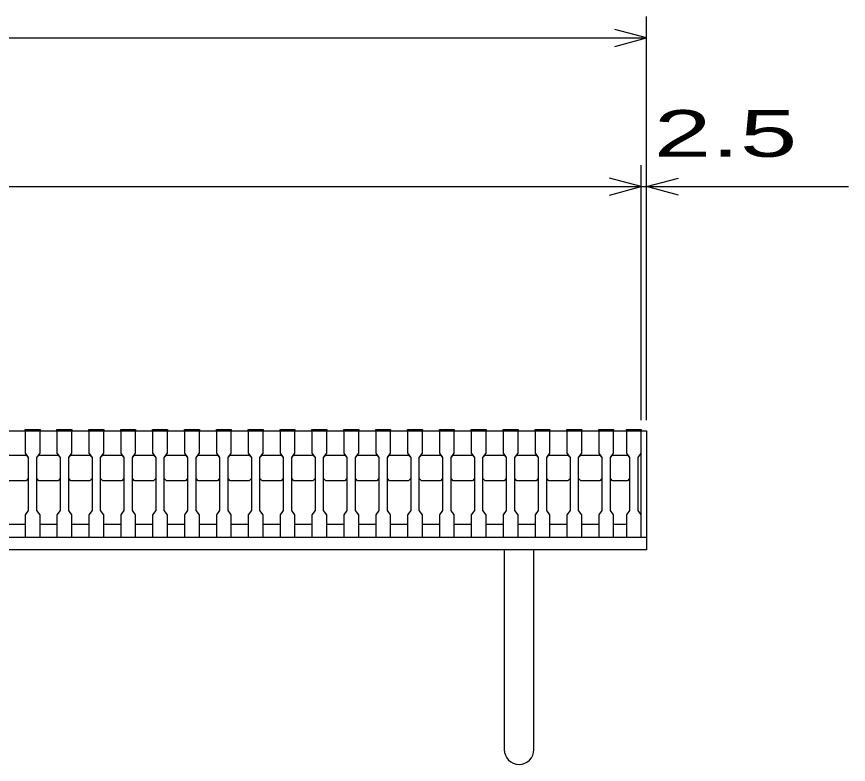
# Model space of a CAD drawing. Units: millimetres, scale not verified. Extents: x -1820 to 1736, y -1282 to 1048.
# Drawn here: x -713 to -321.5, y -749.5 to -397.5 of the extents above; entities that cross this region are included whole.
import ezdxf
from ezdxf.enums import TextEntityAlignment as Align

# ---------------------------------------------------------------- set-up
doc = ezdxf.new("R2010")
doc.units = ezdxf.units.MM
doc.header["$LTSCALE"] = 10
for name, color, linetype, lineweight in [('16', 3, 'Continuous', 25), ('19', 6, 'Continuous', 25), ('22', 4, 'Continuous', 25)]:
    doc.layers.add(name, color=color, linetype=linetype, lineweight=lineweight)
doc.styles.add('ベクトル', font='')
doc.styles.get('ベクトル').set_extended_font_data('ベクトル')

msp = doc.modelspace()

# ---------------------------------------------------------------- linework, layer by layer
at = {"layer": '16'}
for p, q in [((-1414, -592.5), (-419, -592.5)), ((-709, -592.5), (-709, -591.8)), ((-709, -591.8), (-702, -591.8)), ((-709, -592.5), (-709, -603)), ((-702, -592.5), (-709, -592.5)), ((-702, -591.8), (-702, -592.5)), ((-702, -603), (-702, -592.5)), ((-694, -592.5), (-694, -591.8)), ((-694, -591.8), (-687, -591.8)), ((-694, -592.5), (-694, -603)), ((-687, -592.5), (-694, -592.5)), ((-687, -591.8), (-687, -592.5)), ((-687, -603), (-687, -592.5)), ((-679, -592.5), (-679, -591.8)), ((-679, -591.8), (-672, -591.8)), ((-679, -592.5), (-679, -603)), ((-672, -592.5), (-679, -592.5)), ((-672, -591.8), (-672, -592.5)), ((-672, -603), (-672, -592.5)), ((-664, -592.5), (-664, -591.8)), ((-664, -591.8), (-657, -591.8)), ((-664, -592.5), (-664, -603)), ((-657, -592.5), (-664, -592.5)), ((-657, -591.8), (-657, -592.5)), ((-657, -603), (-657, -592.5)), ((-649, -592.5), (-649, -591.8)), ((-649, -591.8), (-642, -591.8)), ((-649, -592.5), (-649, -603)), ((-642, -592.5), (-649, -592.5)), ((-642, -591.8), (-642, -592.5)), ((-642, -603), (-642, -592.5)), ((-634, -592.5), (-634, -591.8)), ((-634, -591.8), (-627, -591.8)), ((-634, -592.5), (-634, -603)), ((-627, -592.5), (-634, -592.5)), ((-627, -591.8), (-627, -592.5)), ((-627, -603), (-627, -592.5)), ((-619, -592.5), (-619, -591.8)), ((-619, -591.8), (-612, -591.8)), ((-619, -592.5), (-619, -603)), ((-612, -592.5), (-619, -592.5)), ((-612, -591.8), (-612, -592.5)), ((-612, -603), (-612, -592.5)), ((-604, -592.5), (-604, -591.8)), ((-604, -591.8), (-597, -591.8)), ((-604, -592.5), (-604, -603)), ((-597, -592.5), (-604, -592.5)), ((-597, -591.8), (-597, -592.5)), ((-597, -603), (-597, -592.5)), ((-589, -592.5), (-589, -591.8)), ((-589, -591.8), (-582, -591.8)), ((-589, -592.5), (-589, -603)), ((-582, -592.5), (-589, -592.5)), ((-582, -591.8), (-582, -592.5)), ((-582, -603), (-582, -592.5)), ((-574, -592.5), (-574, -591.8)), ((-574, -591.8), (-567, -591.8)), ((-574, -592.5), (-574, -603)), ((-567, -592.5), (-574, -592.5)), ((-567, -591.8), (-567, -592.5)), ((-567, -603), (-567, -592.5)), ((-559, -592.5), (-559, -591.8)), ((-559, -591.8), (-552, -591.8)), ((-559, -592.5), (-559, -603)), ((-552, -592.5), (-559, -592.5)), ((-552, -591.8), (-552, -592.5)), ((-552, -603), (-552, -592.5)), ((-544, -592.5), (-544, -591.8)), ((-544, -591.8), (-537, -591.8)), ((-544, -592.5), (-544, -603)), ((-537, -592.5), (-544, -592.5)), ((-537, -591.8), (-537, -592.5)), ((-537, -603), (-537, -592.5)), ((-529, -592.5), (-529, -591.8)), ((-529, -591.8), (-522, -591.8)), ((-529, -592.5), (-529, -603)), ((-522, -592.5), (-529, -592.5)), ((-522, -591.8), (-522, -592.5)), ((-522, -603), (-522, -592.5)), ((-514, -592.5), (-514, -591.8)), ((-514, -591.8), (-507, -591.8)), ((-514, -592.5), (-514, -603)), ((-507, -592.5), (-514, -592.5)), ((-507, -591.8), (-507, -592.5)), ((-507, -603), (-507, -592.5)), ((-499, -592.5), (-499, -591.8)), ((-499, -591.8), (-492, -591.8)), ((-499, -592.5), (-499, -603)), ((-492, -592.5), (-499, -592.5)), ((-492, -591.8), (-492, -592.5)), ((-492, -603), (-492, -592.5)), ((-484, -592.5), (-484, -591.8)), ((-484, -591.8), (-477, -591.8)), ((-484, -592.5), (-484, -603)), ((-477, -592.5), (-484, -592.5)), ((-477, -591.8), (-477, -592.5)), ((-477, -603), (-477, -592.5)), ((-469, -592.5), (-469, -591.8)), ((-469, -591.8), (-462, -591.8)), ((-469, -592.5), (-469, -603)), ((-462, -592.5), (-469, -592.5)), ((-462, -591.8), (-462, -592.5)), ((-462, -603), (-462, -592.5)), ((-454, -592.5), (-454, -591.8)), ((-454, -591.8), (-447, -591.8)), ((-454, -592.5), (-454, -603)), ((-447, -592.5), (-454, -592.5)), ((-447, -591.8), (-447, -592.5)), ((-447, -603), (-447, -592.5)), ((-439, -592.5), (-439, -591.8)), ((-439, -591.8), (-432, -591.8)), ((-439, -592.5), (-439, -603)), ((-432, -592.5), (-439, -592.5)), ((-432, -591.8), (-432, -592.5)), ((-432, -603), (-432, -592.5)), ((-426, -592.5), (-426, -591.8)), ((-426, -591.8), (-419, -591.8)), ((-426, -592.5), (-426, -603)), ((-419, -592.5), (-426, -592.5)), ((-419, -591.8), (-419, -592.5)), ((-419, -603), (-419, -592.5)), ((-419, -636.5), (-419, -592.5)), ((-717.5, -604), (-708.5, -604)), ((-709, -603), (-707.5, -605)), ((-708.5, -604), (-707.5, -605)), ((-707.5, -605), (-707.5, -630)), ((-703.5, -605), (-702, -603)), ((-703.5, -605), (-702.5, -604)), ((-703.5, -630), (-703.5, -605)), ((-702.5, -604), (-693.5, -604)), ((-694, -603), (-692.5, -605)), ((-693.5, -604), (-692.5, -605)), ((-692.5, -605), (-692.5, -630)), ((-688.5, -605), (-687, -603)), ((-688.5, -605), (-687.5, -604)), ((-688.5, -630), (-688.5, -605)), ((-687.5, -604), (-678.5, -604)), ((-679, -603), (-677.5, -605)), ((-678.5, -604), (-677.5, -605)), ((-677.5, -605), (-677.5, -630)), ((-673.5, -605), (-672, -603)), ((-673.5, -605), (-672.5, -604)), ((-673.5, -630), (-673.5, -605)), ((-672.5, -604), (-663.5, -604)), ((-664, -603), (-662.5, -605)), ((-663.5, -604), (-662.5, -605)), ((-662.5, -605), (-662.5, -630)), ((-658.5, -605), (-657, -603)), ((-658.5, -605), (-657.5, -604)), ((-658.5, -630), (-658.5, -605)), ((-657.5, -604), (-648.5, -604)), ((-649, -603), (-647.5, -605)), ((-648.5, -604), (-647.5, -605)), ((-647.5, -605), (-647.5, -630)), ((-643.5, -605), (-642, -603)), ((-643.5, -605), (-642.5, -604)), ((-643.5, -630), (-643.5, -605)), ((-642.5, -604), (-633.5, -604)), ((-634, -603), (-632.5, -605)), ((-633.5, -604), (-632.5, -605)), ((-632.5, -605), (-632.5, -630)), ((-628.5, -605), (-627, -603)), ((-628.5, -605), (-627.5, -604)), ((-628.5, -630), (-628.5, -605)), ((-627.5, -604), (-618.5, -604)), ((-619, -603), (-617.5, -605)), ((-618.5, -604), (-617.5, -605)), ((-617.5, -605), (-617.5, -630)), ((-613.5, -605), (-612, -603)), ((-613.5, -605), (-612.5, -604)), ((-613.5, -630), (-613.5, -605)), ((-612.5, -604), (-603.5, -604)), ((-604, -603), (-602.5, -605)), ((-603.5, -604), (-602.5, -605)), ((-602.5, -605), (-602.5, -630)), ((-598.5, -605), (-597, -603)), ((-598.5, -605), (-597.5, -604)), ((-598.5, -630), (-598.5, -605)), ((-597.5, -604), (-588.5, -604)), ((-589, -603), (-587.5, -605)), ((-588.5, -604), (-587.5, -605)), ((-587.5, -605), (-587.5, -630)), ((-583.5, -605), (-582, -603)), ((-583.5, -605), (-582.5, -604)), ((-583.5, -630), (-583.5, -605)), ((-582.5, -604), (-573.5, -604)), ((-574, -603), (-572.5, -605)), ((-573.5, -604), (-572.5, -605)), ((-572.5, -605), (-572.5, -630)), ((-568.5, -605), (-567, -603)), ((-568.5, -605), (-567.5, -604)), ((-568.5, -630), (-568.5, -605)), ((-567.5, -604), (-558.5, -604)), ((-559, -603), (-557.5, -605)), ((-558.5, -604), (-557.5, -605)), ((-557.5, -605), (-557.5, -630)), ((-553.5, -605), (-552, -603)), ((-553.5, -605), (-552.5, -604)), ((-553.5, -630), (-553.5, -605)), ((-552.5, -604), (-543.5, -604)), ((-544, -603), (-542.5, -605)), ((-543.5, -604), (-542.5, -605)), ((-542.5, -605), (-542.5, -630)), ((-538.5, -605), (-537, -603)), ((-538.5, -605), (-537.5, -604)), ((-538.5, -630), (-538.5, -605)), ((-537.5, -604), (-528.5, -604)), ((-529, -603), (-527.5, -605)), ((-528.5, -604), (-527.5, -605)), ((-527.5, -605), (-527.5, -630)), ((-523.5, -605), (-522, -603)), ((-523.5, -605), (-522.5, -604)), ((-523.5, -630), (-523.5, -605)), ((-522.5, -604), (-513.5, -604)), ((-514, -603), (-512.5, -605)), ((-513.5, -604), (-512.5, -605)), ((-512.5, -605), (-512.5, -630)), ((-508.5, -605), (-507, -603)), ((-508.5, -605), (-507.5, -604)), ((-508.5, -630), (-508.5, -605)), ((-507.5, -604), (-498.5, -604)), ((-499, -603), (-497.5, -605)), ((-498.5, -604), (-497.5, -605)), ((-497.5, -605), (-497.5, -630)), ((-493.5, -605), (-492, -603)), ((-493.5, -605), (-492.5, -604)), ((-493.5, -630), (-493.5, -605)), ((-492.5, -604), (-483.5, -604)), ((-484, -603), (-482.5, -605)), ((-483.5, -604), (-482.5, -605)), ((-482.5, -605), (-482.5, -630)), ((-478.5, -605), (-477, -603)), ((-478.5, -605), (-477.5, -604)), ((-478.5, -630), (-478.5, -605)), ((-477.5, -604), (-468.5, -604)), ((-469, -603), (-467.5, -605)), ((-468.5, -604), (-467.5, -605)), ((-467.5, -605), (-467.5, -630)), ((-463.5, -605), (-462, -603)), ((-463.5, -605), (-462.5, -604)), ((-463.5, -630), (-463.5, -605)), ((-462.5, -604), (-453.5, -604)), ((-454, -603), (-452.5, -605)), ((-453.5, -604), (-452.5, -605)), ((-452.5, -605), (-452.5, -630)), ((-448.5, -605), (-447, -603)), ((-448.5, -605), (-447.5, -604)), ((-448.5, -630), (-448.5, -605)), ((-447.5, -604), (-438.5, -604)), ((-439, -603), (-437.5, -605)), ((-438.5, -604), (-437.5, -605)), ((-437.5, -605), (-437.5, -630)), ((-433.5, -605), (-432, -603)), ((-433.5, -605), (-432.5, -604)), ((-433.5, -630), (-433.5, -605)), ((-432.5, -604), (-425.5, -604)), ((-426, -603), (-424.5, -605)), ((-425.5, -604), (-424.5, -605)), ((-424.5, -605), (-424.5, -630)), ((-420.5, -605), (-419, -603)), ((-420.5, -630), (-420.5, -605)), ((-708.5, -616), (-717.5, -616)), ((-707.5, -615), (-708.5, -616)), ((-702.5, -616), (-703.5, -615)), ((-693.5, -616), (-702.5, -616)), ((-692.5, -615), (-693.5, -616)), ((-687.5, -616), (-688.5, -615)), ((-678.5, -616), (-687.5, -616)), ((-677.5, -615), (-678.5, -616)), ((-672.5, -616), (-673.5, -615)), ((-663.5, -616), (-672.5, -616)), ((-662.5, -615), (-663.5, -616)), ((-657.5, -616), (-658.5, -615)), ((-648.5, -616), (-657.5, -616)), ((-647.5, -615), (-648.5, -616)), ((-642.5, -616), (-643.5, -615)), ((-633.5, -616), (-642.5, -616)), ((-632.5, -615), (-633.5, -616)), ((-627.5, -616), (-628.5, -615)), ((-618.5, -616), (-627.5, -616)), ((-617.5, -615), (-618.5, -616)), ((-612.5, -616), (-613.5, -615)), ((-603.5, -616), (-612.5, -616)), ((-602.5, -615), (-603.5, -616)), ((-597.5, -616), (-598.5, -615)), ((-588.5, -616), (-597.5, -616)), ((-587.5, -615), (-588.5, -616)), ((-582.5, -616), (-583.5, -615)), ((-573.5, -616), (-582.5, -616)), ((-572.5, -615), (-573.5, -616)), ((-567.5, -616), (-568.5, -615)), ((-558.5, -616), (-567.5, -616)), ((-557.5, -615), (-558.5, -616)), ((-552.5, -616), (-553.5, -615)), ((-543.5, -616), (-552.5, -616)), ((-542.5, -615), (-543.5, -616)), ((-537.5, -616), (-538.5, -615)), ((-528.5, -616), (-537.5, -616)), ((-527.5, -615), (-528.5, -616)), ((-522.5, -616), (-523.5, -615)), ((-513.5, -616), (-522.5, -616)), ((-512.5, -615), (-513.5, -616)), ((-507.5, -616), (-508.5, -615)), ((-498.5, -616), (-507.5, -616)), ((-497.5, -615), (-498.5, -616)), ((-492.5, -616), (-493.5, -615)), ((-483.5, -616), (-492.5, -616)), ((-482.5, -615), (-483.5, -616)), ((-477.5, -616), (-478.5, -615)), ((-468.5, -616), (-477.5, -616)), ((-467.5, -615), (-468.5, -616)), ((-462.5, -616), (-463.5, -615)), ((-453.5, -616), (-462.5, -616)), ((-452.5, -615), (-453.5, -616)), ((-447.5, -616), (-448.5, -615)), ((-438.5, -616), (-447.5, -616)), ((-437.5, -615), (-438.5, -616)), ((-432.5, -616), (-433.5, -615)), ((-425.5, -616), (-432.5, -616)), ((-424.5, -615), (-425.5, -616)), ((-707.5, -630), (-709, -632)), ((-702, -632), (-703.5, -630)), ((-692.5, -630), (-694, -632)), ((-687, -632), (-688.5, -630)), ((-677.5, -630), (-679, -632)), ((-672, -632), (-673.5, -630)), ((-662.5, -630), (-664, -632)), ((-657, -632), (-658.5, -630)), ((-647.5, -630), (-649, -632)), ((-642, -632), (-643.5, -630)), ((-632.5, -630), (-634, -632)), ((-627, -632), (-628.5, -630)), ((-617.5, -630), (-619, -632)), ((-612, -632), (-613.5, -630)), ((-602.5, -630), (-604, -632)), ((-597, -632), (-598.5, -630)), ((-587.5, -630), (-589, -632)), ((-582, -632), (-583.5, -630)), ((-572.5, -630), (-574, -632)), ((-567, -632), (-568.5, -630)), ((-557.5, -630), (-559, -632)), ((-552, -632), (-553.5, -630)), ((-542.5, -630), (-544, -632)), ((-537, -632), (-538.5, -630)), ((-527.5, -630), (-529, -632)), ((-522, -632), (-523.5, -630)), ((-512.5, -630), (-514, -632)), ((-507, -632), (-508.5, -630)), ((-497.5, -630), (-499, -632)), ((-492, -632), (-493.5, -630)), ((-482.5, -630), (-484, -632)), ((-477, -632), (-478.5, -630)), ((-467.5, -630), (-469, -632)), ((-462, -632), (-463.5, -630)), ((-452.5, -630), (-454, -632)), ((-447, -632), (-448.5, -630)), ((-437.5, -630), (-439, -632)), ((-432, -632), (-433.5, -630)), ((-424.5, -630), (-426, -632)), ((-419, -632), (-420.5, -630)), ((-709, -632), (-709, -642.5)), ((-702, -642.5), (-702, -632)), ((-694, -632), (-694, -642.5)), ((-687, -642.5), (-687, -632)), ((-679, -632), (-679, -642.5)), ((-672, -642.5), (-672, -632)), ((-664, -632), (-664, -642.5)), ((-657, -642.5), (-657, -632)), ((-649, -632), (-649, -642.5)), ((-642, -642.5), (-642, -632)), ((-634, -632), (-634, -642.5)), ((-627, -642.5), (-627, -632)), ((-619, -632), (-619, -642.5)), ((-612, -642.5), (-612, -632)), ((-604, -632), (-604, -642.5)), ((-597, -642.5), (-597, -632)), ((-589, -632), (-589, -642.5)), ((-582, -642.5), (-582, -632)), ((-574, -632), (-574, -642.5)), ((-567, -642.5), (-567, -632)), ((-559, -632), (-559, -642.5)), ((-552, -642.5), (-552, -632)), ((-544, -632), (-544, -642.5)), ((-537, -642.5), (-537, -632)), ((-529, -632), (-529, -642.5)), ((-522, -642.5), (-522, -632)), ((-514, -632), (-514, -642.5)), ((-507, -642.5), (-507, -632)), ((-499, -632), (-499, -642.5)), ((-492, -642.5), (-492, -632)), ((-484, -632), (-484, -642.5)), ((-477, -642.5), (-477, -632)), ((-469, -632), (-469, -642.5)), ((-462, -642.5), (-462, -632)), ((-454, -632), (-454, -642.5)), ((-447, -642.5), (-447, -632)), ((-439, -632), (-439, -642.5)), ((-432, -642.5), (-432, -632)), ((-426, -632), (-426, -642.5)), ((-419, -642.5), (-419, -632)), ((-717, -636.5), (-709, -636.5)), ((-702, -636.5), (-694, -636.5)), ((-687, -636.5), (-679, -636.5)), ((-672, -636.5), (-664, -636.5)), ((-657, -636.5), (-649, -636.5)), ((-642, -636.5), (-634, -636.5)), ((-627, -636.5), (-619, -636.5)), ((-612, -636.5), (-604, -636.5)), ((-597, -636.5), (-589, -636.5)), ((-582, -636.5), (-574, -636.5)), ((-567, -636.5), (-559, -636.5)), ((-552, -636.5), (-544, -636.5)), ((-537, -636.5), (-529, -636.5)), ((-522, -636.5), (-514, -636.5)), ((-507, -636.5), (-499, -636.5)), ((-492, -636.5), (-484, -636.5)), ((-477, -636.5), (-469, -636.5)), ((-462, -636.5), (-454, -636.5)), ((-447, -636.5), (-439, -636.5)), ((-432, -636.5), (-426, -636.5)), ((-709, -642.5), (-702, -642.5)), ((-694, -642.5), (-687, -642.5)), ((-679, -642.5), (-672, -642.5)), ((-664, -642.5), (-657, -642.5)), ((-649, -642.5), (-642, -642.5)), ((-634, -642.5), (-627, -642.5)), ((-619, -642.5), (-612, -642.5)), ((-604, -642.5), (-597, -642.5)), ((-589, -642.5), (-582, -642.5)), ((-574, -642.5), (-567, -642.5)), ((-559, -642.5), (-552, -642.5)), ((-544, -642.5), (-537, -642.5)), ((-529, -642.5), (-522, -642.5)), ((-514, -642.5), (-507, -642.5)), ((-499, -642.5), (-492, -642.5)), ((-484, -642.5), (-477, -642.5)), ((-469, -642.5), (-462, -642.5)), ((-454, -642.5), (-447, -642.5)), ((-439, -642.5), (-432, -642.5)), ((-426, -642.5), (-419, -642.5))]:
    msp.add_line(p, q, dxfattribs=at)
at = {"layer": '19'}
for p, q in [((-419, -592.5), (-416.5, -592.5)), ((-416.5, -592.5), (-416.5, -642.5)), ((-1416.5, -642.5), (-416.5, -642.5)), ((-416.5, -642.5), (-416.5, -648.5)), ((-416.5, -648.5), (-1416.5, -648.5)), ((-483.5, -648.5), (-483.5, -742.5)), ((-469.5, -742.5), (-469.5, -648.5))]:
    msp.add_line(p, q, dxfattribs=at)
msp.add_arc((-476.5, -742.5), 7, 180, 0, dxfattribs=at)
at = {"layer": '22'}
for p, q in [((-416.5, -587.5), (-416.5, -397.5)), ((-416.5, -407.5), (-431.5, -403.5)), ((-1416.5, -407.5), (-416.5, -407.5)), ((-431.5, -411.5), (-416.5, -407.5)), ((-419, -587.5), (-419, -467.5)), ((-416.5, -587.5), (-416.5, -467.5)), ((-419, -477.5), (-434, -473.5)), ((-416.5, -477.5), (-401.5, -473.5)), ((-1414, -477.5), (-419, -477.5)), ((-434, -481.5), (-419, -477.5)), ((-419, -477.5), (-416.5, -477.5)), ((-401.5, -481.5), (-416.5, -477.5)), ((-416.5, -477.5), (-321.5, -477.5))]:
    msp.add_line(p, q, dxfattribs=at)

# ---------------------------------------------------------------- texts
at = {"layer": '22', "color": 2, "style": 'ベクトル', "width": 1.65}
msp.add_text(' 2.5 ', height=21.99, dxfattribs=at).set_placement((-426.5, -452.5), align=Align.MIDDLE_LEFT)

doc.saveas('drawing.dxf')
